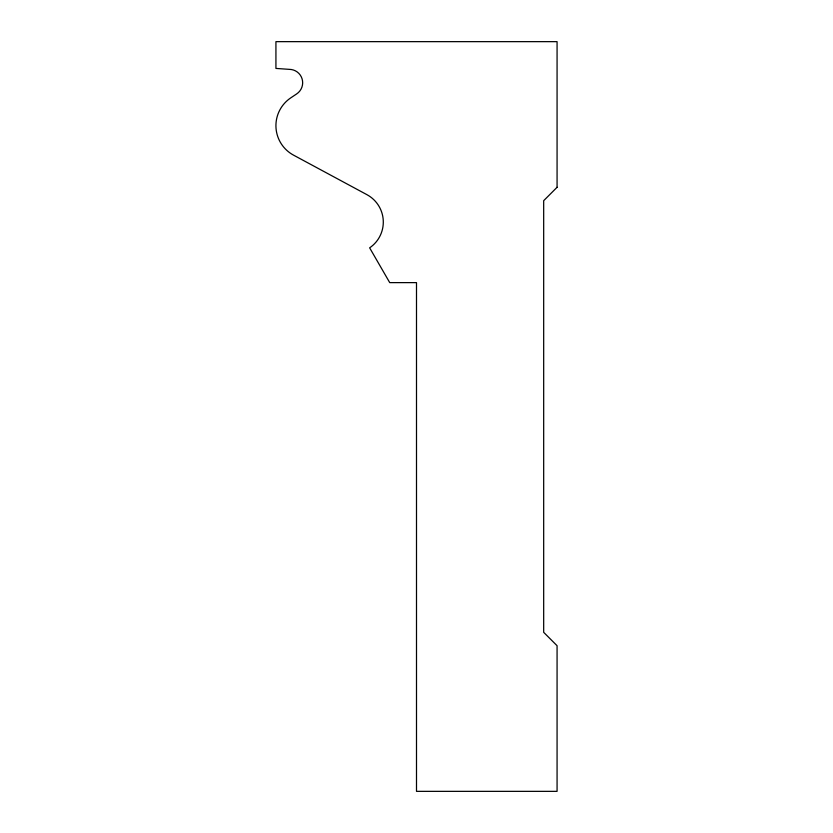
<?xml version="1.0" encoding="UTF-8"?>
<svg xmlns="http://www.w3.org/2000/svg" width="833" height="833" viewBox="0 0 833 833"><rect width="100%" height="100%" fill="white"/><g stroke="black" fill="none" stroke-linecap="round" stroke-linejoin="round"><path stroke-width="1.25" d="M557.069 187.29L543.678 200.68L543.678 632.32L557.069 645.71L557.069 791.35L416.5 791.35L416.5 282.626L389.729 282.626L369.644 247.838A31.123 31.123 0 0 0 366.947 194.683L293.528 155.136A33.466 33.466 0 0 1 290.779 97.857L296.735 93.869A13.39 13.39 0 0 0 289.29 69.358L275.931 68.421L275.931 41.65L557.069 41.65L557.069 187.29"/></g></svg>
